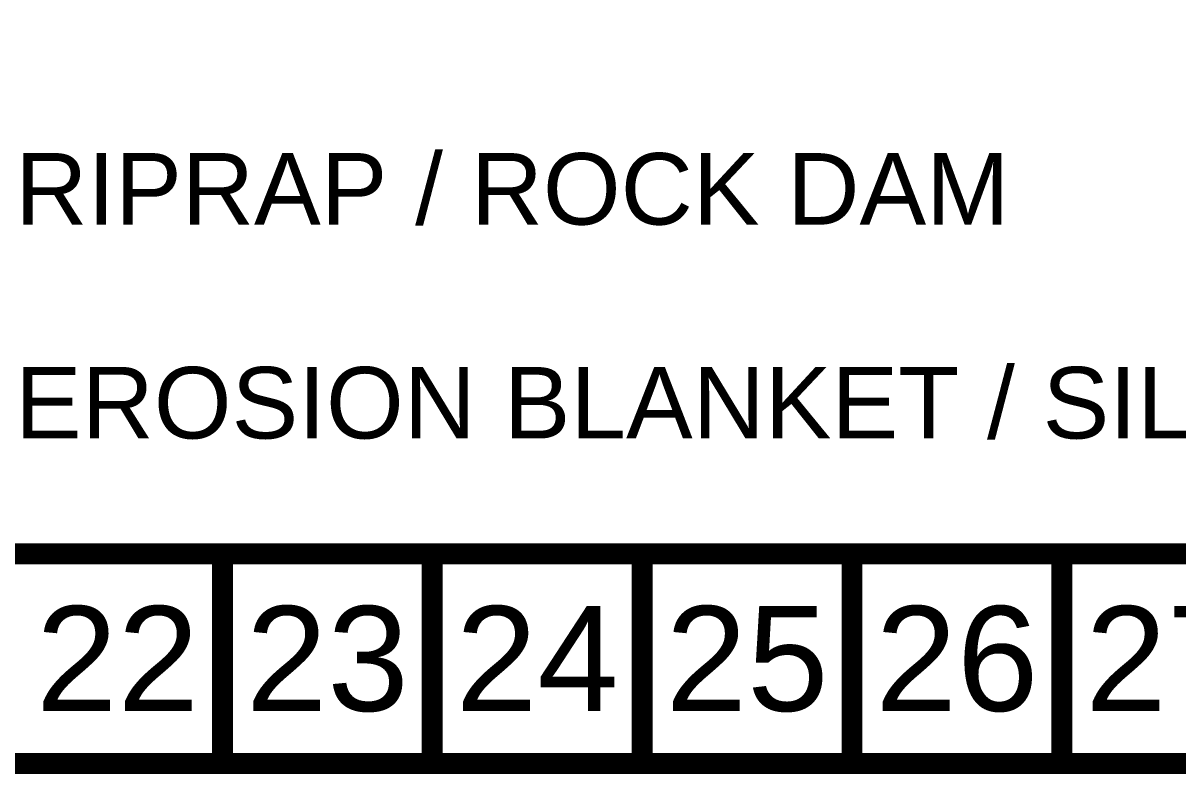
# Model space of a CAD drawing. Header units: feet. Extents: x 2175025 to 2179063, y 467811 to 470338.
# Drawn here: x 2176416.9 to 2176763.5, y 467811.2 to 468036.7 of the extents above; entities that cross this region are included whole.
import ezdxf
from ezdxf.enums import TextEntityAlignment as Align

# ---------------------------------------------------------------- set-up
doc = ezdxf.new("R2010")
doc.units = ezdxf.units.FT
doc.header["$LTSCALE"] = 0.5
doc.header["$MEASUREMENT"] = 0
doc.layers.add('BASE', color=7, linetype='CONTINUOUS')
doc.layers.add('LEGEND', color=7, linetype='CONTINUOUS')
doc.styles.add("L200'", font='ARIAL.TTF', dxfattribs={"height": 0.001969})
doc.styles.get("Standard").update_dxf_attribs({"font": 'ARIAL.TTF'})

msp = doc.modelspace()

# ---------------------------------------------------------------- linework, layer by layer
at = {"layer": 'BASE', "const_width": 6.3}
for points in [[(2175027.69, 467814.35), (2179059.69, 467814.35), (2179059.69, 470334.35), (2175027.69, 470334.35)], [(2175090.55, 467877.33), (2178996.87, 467877.23), (2178996.78, 470271.38), (2175091.35, 470271.45)]]:
    msp.add_lwpolyline(points, close=True, dxfattribs=at)
for points in [[(2176476.69, 467814.35), (2176476.69, 467877.35)], [(2176539.69, 467814.35), (2176539.69, 467877.35)], [(2176602.69, 467814.35), (2176602.69, 467877.35)], [(2176665.69, 467814.35), (2176665.69, 467877.35)], [(2176728.69, 467814.35), (2176728.69, 467877.35)]]:
    msp.add_lwpolyline(points, dxfattribs=at)

# ---------------------------------------------------------------- texts
at = {"layer": 'BASE'}
for s, p in [('22', (2176445.19, 467845.85)), ('23', (2176508.19, 467845.85)), ('24', (2176571.19, 467845.85)), ('25', (2176634.19, 467845.85)), ('26', (2176697.19, 467845.85)), ('27', (2176760.19, 467845.85))]:
    msp.add_text(s, height=31.5, dxfattribs=at).set_placement(p, align=Align.MIDDLE_CENTER)
at = {"layer": 'LEGEND', "style": "L200'"}
for s, p in [('RIPRAP / ROCK DAM', (2176414.5, 467976.16)), ('EROSION BLANKET / SILT FENCE', (2176414.42, 467911.93))]:
    msp.add_text(s, height=21.4824, dxfattribs=at).set_placement(p)

doc.saveas('drawing.dxf')
